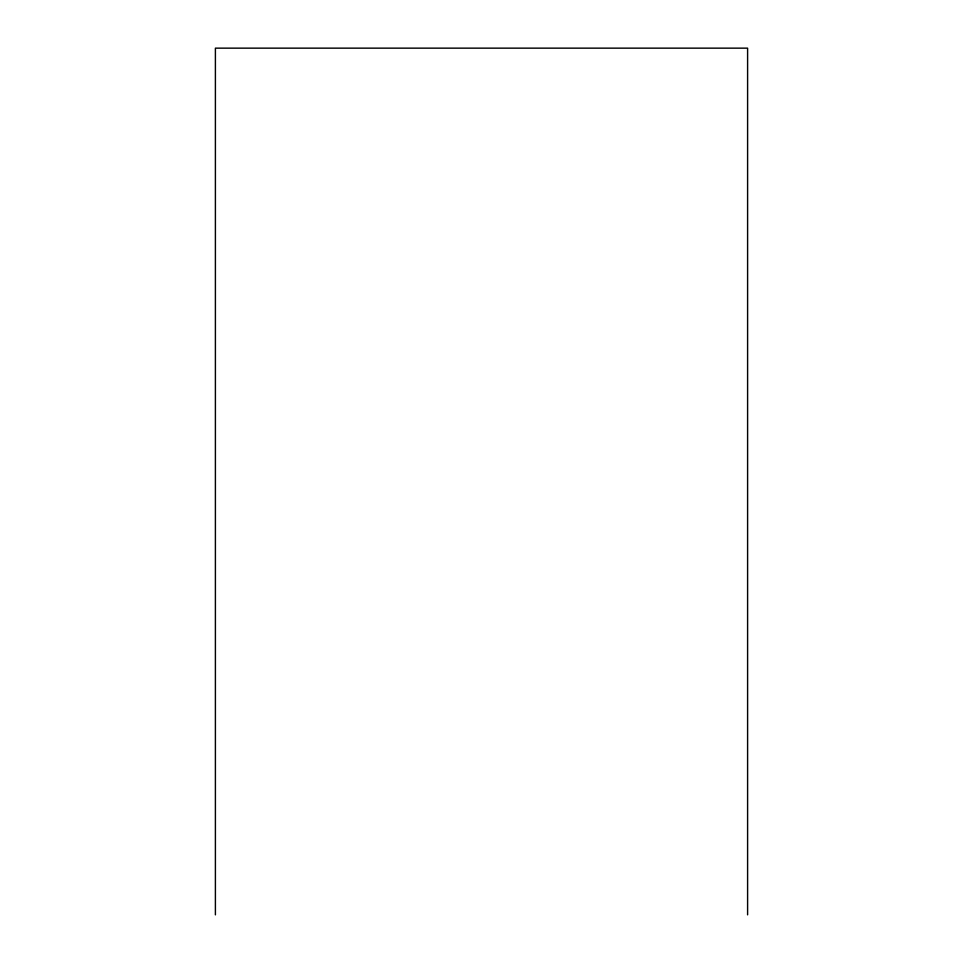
<?xml version="1.0" encoding="UTF-8"?>
<svg xmlns="http://www.w3.org/2000/svg" width="963" height="963" viewBox="0 0 963 963"><rect width="100%" height="100%" fill="white"/><g stroke="black" fill="none" stroke-linecap="round" stroke-linejoin="round"><path stroke-width="1.44" d="M747.601 914.85L747.601 48.15L215.399 48.15L215.399 914.85"/></g></svg>
